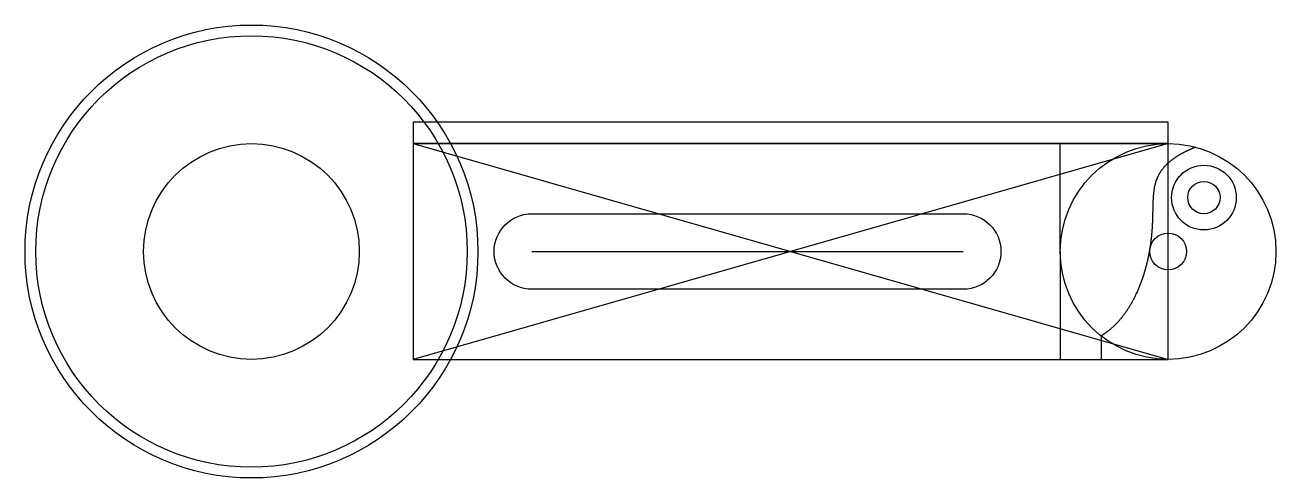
# Model space of a CAD drawing. Header units: millimetres. Extents: x -35.5 to 22.5, y -10.5 to 10.5.
import ezdxf

# ---------------------------------------------------------------- set-up
doc = ezdxf.new("R2010")
doc.units = ezdxf.units.MM
doc.layers.get('0').update_dxf_attribs({"linetype": 'CONTINUOUS'})

msp = doc.modelspace()

# ---------------------------------------------------------------- linework, layer by layer
for p, q in [((17.5, 6), (-17.5, 6)), ((-17.5, 6), (-17.5, 5)), ((17.5, 5), (17.5, 6)), ((17.5, 5), (-17.5, 5)), ((-17.5, 5), (-17.5, -5)), ((17.5, 5), (-17.5, -5)), ((-17.5, 5), (17.5, -5)), ((-17.5, 5), (17.5, 5)), ((12.5, 0), (12.5, 5)), ((17.5, -5), (17.5, 5)), ((12.5, 0), (12.5, -5)), ((-12, 0), (8, 0)), ((14.39, -3.915), (14.39, -5)), ((-17.5, -5), (17.5, -5))]:
    msp.add_line(p, q)
msp.add_lwpolyline([(8, -1.75), (-12, -1.75, -1), (-12, 1.75), (8, 1.75, -1)], format="xyb", close=True)
for centre, radius in [((-25, 0), 10.5), ((-25, 0), 10), ((-25, 0), 5), ((17.5, 0), 5), ((19.158, 2.5), 1.5), ((19.158, 2.5), 0.75), ((17.5, 0), 0.85)]:
    msp.add_circle(centre, radius)
msp.add_open_spline([(18.768, 4.837), (18.646, 4.788), (18.411, 4.687), (18.09, 4.529), (17.721, 4.304), (17.361, 3.997), (17.098, 3.663), (16.927, 3.301), (16.833, 2.907), (16.794, 2.476), (16.785, 2.005), (16.779, 1.492), (16.754, 0.939), (16.693, 0.355), (16.59, -0.247), (16.442, -0.85), (16.25, -1.436), (16.02, -1.989), (15.754, -2.494), (15.457, -2.944), (15.131, -3.334), (14.848, -3.597), (14.624, -3.767), (14.469, -3.868), (14.39, -3.915)], degree=5)

doc.saveas('drawing.dxf')
